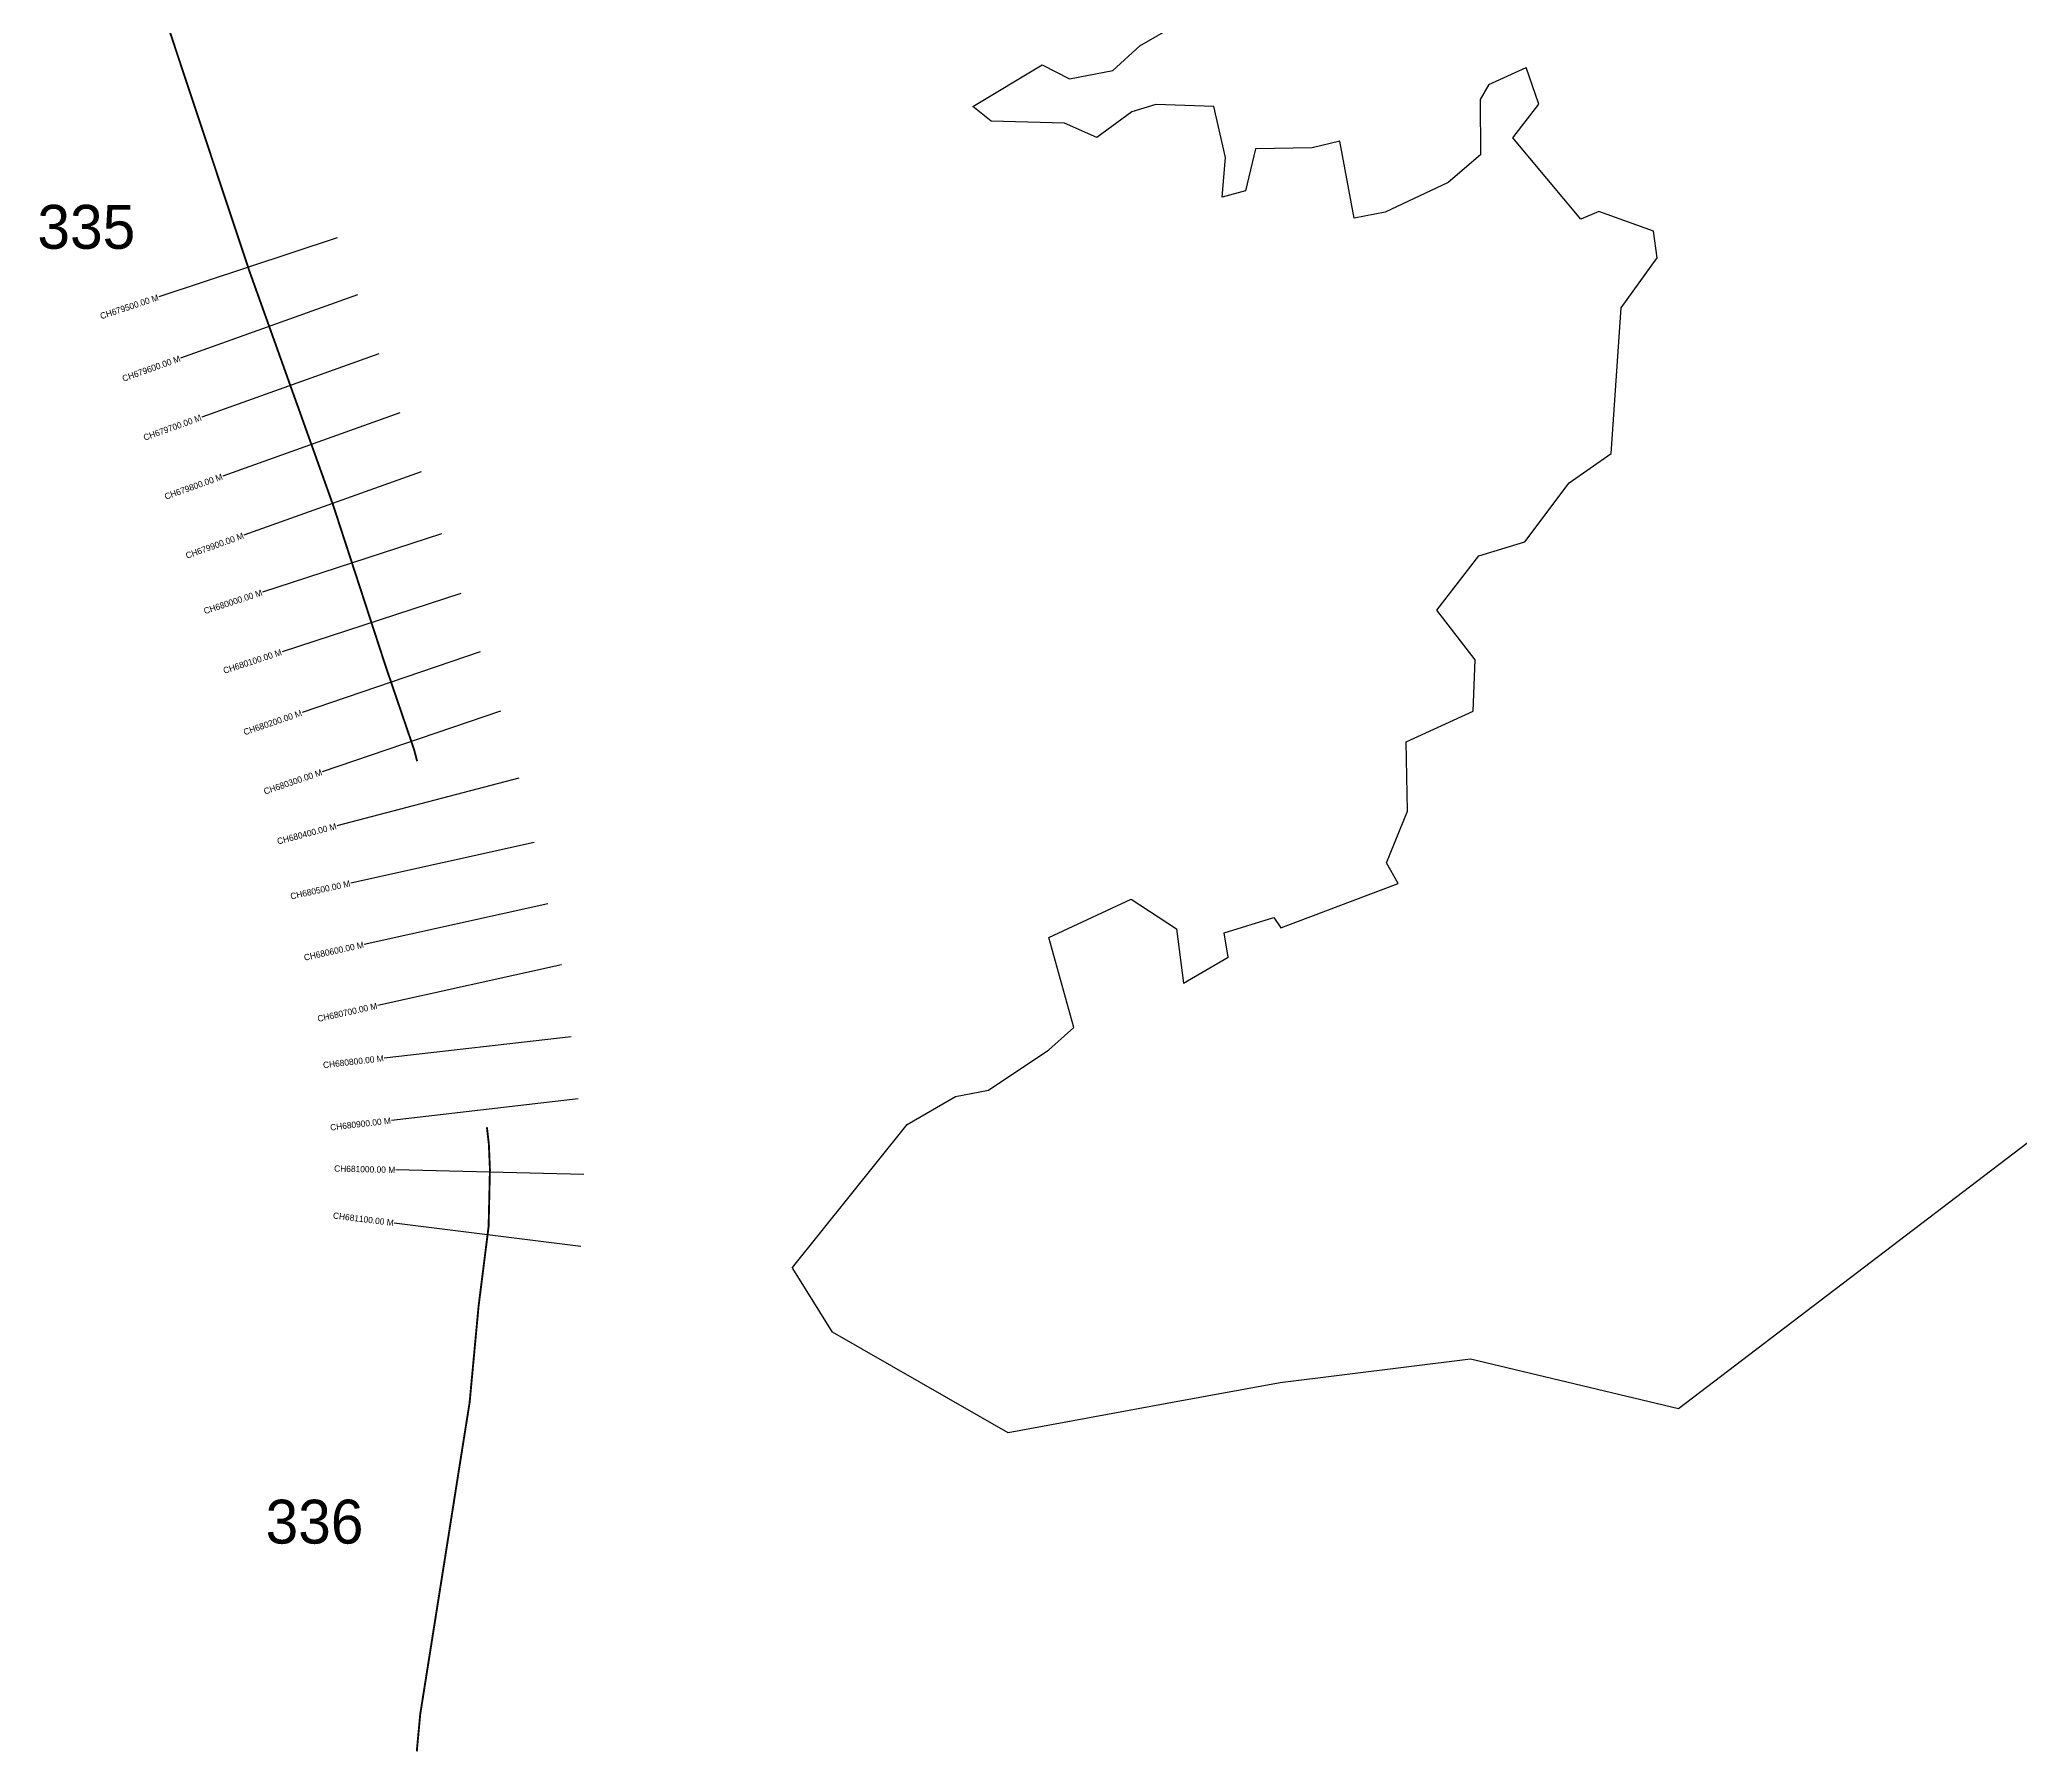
# Model space of a CAD drawing. Header units: metres. Extents: x 337774 to 344397, y 1769716 to 1774449.
# Drawn here: x 337774 to 340934, y 1769716 to 1772448 of the extents above; entities that cross this region are included whole.
import ezdxf
from ezdxf.enums import TextEntityAlignment as Align

# ---------------------------------------------------------------- set-up
doc = ezdxf.new("R2010")
doc.units = ezdxf.units.M
for name, color, linetype in [('CS', 134, 'Continuous'), ('CSMark', 6, 'Continuous'), ('NATURALLY PROTECTED', 3, 'Continuous'), ('village', 3, 'Continuous')]:
    doc.layers.add(name, color=color, linetype=linetype)

msp = doc.modelspace()

# ---------------------------------------------------------------- linework, layer by layer
at = {"color": 6}
msp.add_lwpolyline([(340085.9, 1772376.6), (340145.4, 1772403.8)], dxfattribs=at)
at = {"layer": 'CS'}
for p, q in [((338249, 1772132.4), (337964.3, 1772037.9)), ((338281.5, 1772041.5), (337999.1, 1771940.4)), ((338315.2, 1771947.4), (338032.7, 1771846.3)), ((338348.9, 1771853.2), (338066.4, 1771752.1)), ((338382.6, 1771759), (338100.1, 1771658)), ((338415.1, 1771660), (338129.9, 1771567)), ((338446.1, 1771564.9), (338160.9, 1771471.9)), ((338476.8, 1771471.8), (338192.8, 1771375.1)), ((338509.1, 1771377.2), (338225.1, 1771280.4)), ((338538.5, 1771270.5), (338248.3, 1771194.2)), ((338563.3, 1771167.5), (338270.4, 1771102.8)), ((338584.9, 1771069.9), (338292, 1771005.1)), ((338606.5, 1770972.3), (338313.6, 1770907.5)), ((338622, 1770857.9), (338324, 1770823.7)), ((338633.5, 1770758.6), (338335.4, 1770724.3)), ((338642.4, 1770638.3), (338342.4, 1770645.4)), ((338637.6, 1770523.3), (338339.9, 1770560.6))]:
    msp.add_line(p, q, dxfattribs=at)
at = {"layer": 'NATURALLY PROTECTED', "const_width": 3, "flags": 128}
for points in [[(337818.7, 1773140.9), (337837.3, 1773034.9), (337874.9, 1772820.2), (337890.9, 1772745.5), (337927.3, 1772625.2), (337973.8, 1772485.2), (338050.3, 1772255), (338108.1, 1772081.1), (338243.1, 1771703.7), (338326.2, 1771448.7), (338371.5, 1771315.9), (338376.4, 1771297.3)], [(338487.7, 1770713.4), (338490.8, 1770686.5), (338492.5, 1770646.1), (338490.4, 1770555.1), (338474.4, 1770428), (338460.1, 1770274.3), (338443.9, 1770172.3), (338428.9, 1770077.3), (338381.3, 1769777), (338375.8, 1769717.7)]]:
    msp.add_lwpolyline(points, dxfattribs=at)
at = {"layer": 'village', "color": 6}
for points in [[(340085.9, 1772376.6, 0), (340072.2, 1772353.1, 0), (340072.5, 1772264.5, 0), (340021.1, 1772220.5, 0), (339920.4, 1772173.4, 0), (339871, 1772163.4, 0), (339848.1, 1772286.6, 0), (339804.3, 1772276, 0), (339714, 1772273.9, 0), (339697.8, 1772207.1, 0), (339660.7, 1772197.3, 0), (339666.1, 1772260.3, 0), (339647.1, 1772341.9, 0), (339555, 1772344.8, 0), (339516.7, 1772333, 0), (339460.5, 1772292.1, 0), (339409, 1772314.9, 0), (339292, 1772318.3, 0), (339263.1, 1772341.6, 0), (339373.7, 1772408.1, 0), (339417.3, 1772386, 0), (339486.2, 1772399, 0), (339529.4, 1772438.4, 0), (339612, 1772486.2, 0)], [(341399.6, 1771034.4, 0), (340388.4, 1770264, 0), (340056.5, 1770343.4, 0), (339753.3, 1770305.8, 0), (339581.4, 1770274.3, 0), (339319, 1770226.1, 0), (339039, 1770386.6, 0), (338975.9, 1770488, 0), (338975, 1770489.6, 0), (339158, 1770718, 0), (339235.4, 1770762.4, 0), (339288, 1770772.4, 0), (339384.1, 1770836.7, 0), (339423.9, 1770872.5, 0), (339384.1, 1771015.9, 0), (339515.3, 1771077.3, 0), (339587.8, 1771029.9, 0), (339598.9, 1770943.1, 0), (339670.4, 1770984.5, 0), (339663.6, 1771023.7, 0), (339742.9, 1771048, 0), (339754, 1771031.5, 0), (339941.6, 1771102.1, 0), (339922.7, 1771135.1, 0), (339956.5, 1771217.5, 0), (339954.1, 1771328.1, 0), (340061.1, 1771377.3, 0), (340064, 1771459.3, 0), (340003, 1771538.3, 0), (340070.2, 1771625, 0), (340143.4, 1771647.1, 0), (340214, 1771741.6, 0), (340281.4, 1771788.1, 0), (340297, 1772020.7, 0), (340354.5, 1772100.5, 0), (340348.8, 1772142.9, 0), (340261.5, 1772174, 0), (340232.9, 1772161.8, 0), (340124.5, 1772291.5, 0), (340165.6, 1772345.4, 0), (340145.4, 1772403.8, 0)]]:
    msp.add_polyline3d(points, dxfattribs=at)

# ---------------------------------------------------------------- texts
at = {"char_height": 70, "attachment_point": 1}
for s, insert in [('335', (337770.6, 1772184.7)), ('336', (338134.6, 1770119.3))]:
    msp.add_mtext_dynamic_manual_height_columns(s, width=95.172, gutter_width=1, heights=[0], dxfattribs=dict(at, insert=insert))
at = {"layer": 'CSMark'}
for s, rotation, p in [('CH679500.00 M', 18.3728, (337963.4, 1772037.6)), ('CH679600.00 M', 19.6881, (337998.1, 1771940.1)), ('CH679700.00 M', 19.6881, (338031.8, 1771845.9)), ('CH679800.00 M', 19.6881, (338065.5, 1771751.8)), ('CH679900.00 M', 19.6881, (338099.2, 1771657.6)), ('CH680000.00 M', 18.0578, (338128.9, 1771566.7)), ('CH680100.00 M', 18.0578, (338159.9, 1771471.6)), ('CH680200.00 M', 18.8231, (338191.9, 1771374.7)), ('CH680300.00 M', 18.8231, (338224.2, 1771280.1)), ('CH680400.00 M', 14.7186, (338247.4, 1771194)), ('CH680500.00 M', 12.4685, (338269.4, 1771102.6)), ('CH680600.00 M', 12.4685, (338291, 1771004.9)), ('CH680700.00 M', 12.4685, (338312.6, 1770907.3)), ('CH680800.00 M', 6.5556, (338323, 1770823.6)), ('CH680900.00 M', 6.5556, (338334.4, 1770724.2)), ('CH681000.00 M', 358.6605, (338341.4, 1770645.4)), ('CH681100.00 M', 352.8501, (338338.9, 1770560.8))]:
    msp.add_text(s, height=10, rotation=rotation, dxfattribs=at).set_placement(p, align=Align.MIDDLE_RIGHT)

doc.saveas('drawing.dxf')
